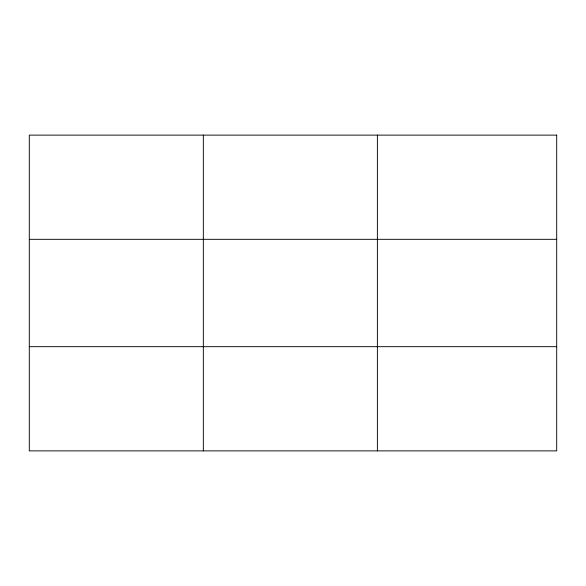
<?xml version="1.0" encoding="UTF-8"?>
<svg xmlns="http://www.w3.org/2000/svg" width="586" height="586" viewBox="0 0 586 586"><rect width="100%" height="100%" fill="white"/><g stroke="black" fill="none" stroke-linecap="round" stroke-linejoin="round"><path stroke-width="0.88" d="M203.342 450.883L203.342 135.117M377.384 450.883L377.384 135.117M29.3 239.322L556.7 239.322M29.3 346.678L556.7 346.678M556.7 135.117L556.7 450.883L29.3 450.883L29.3 135.117L556.7 135.117"/></g></svg>
